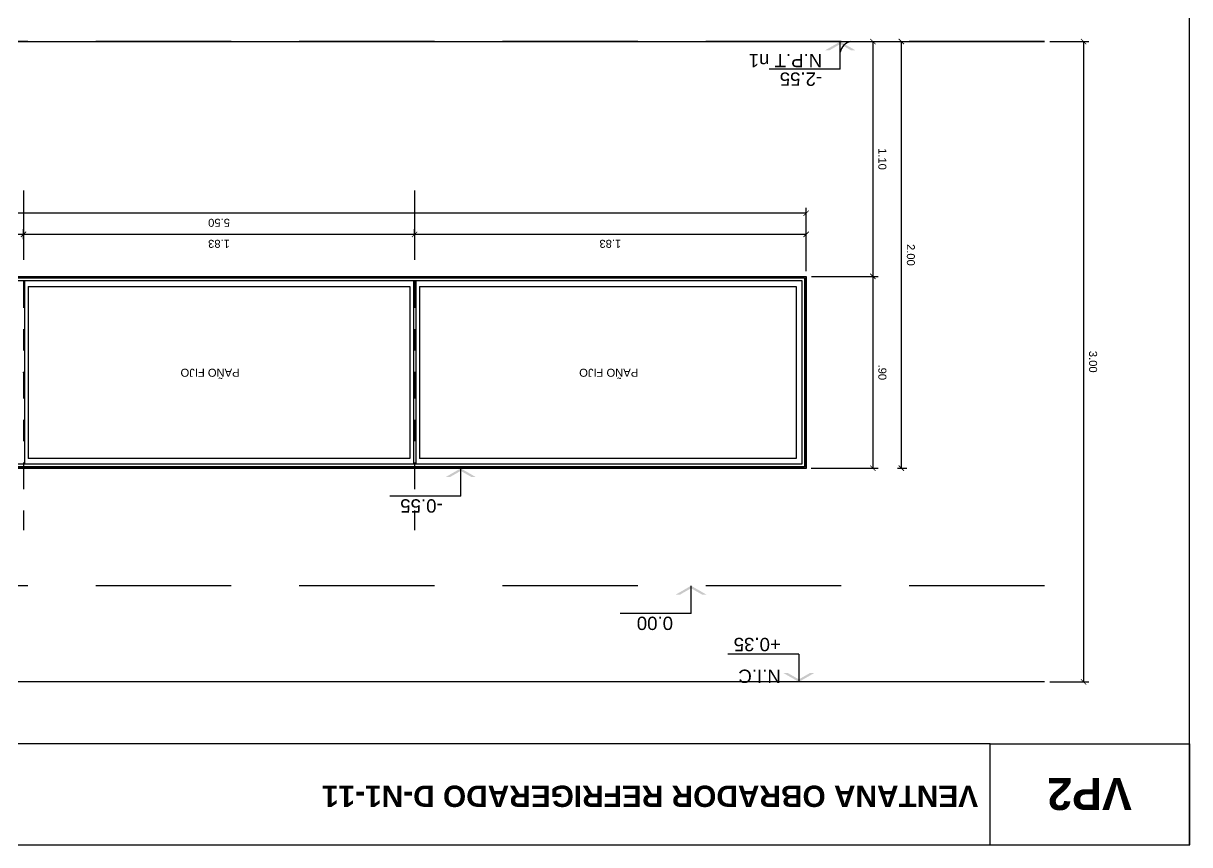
# Model space of a CAD drawing. Header units: millimetres. Extents: x -108.9 to -34.4, y 209.3 to 216.5.
# Drawn here: x -49.32 to -43.85, y 209.3 to 213.15 of the extents above; entities that cross this region are included whole.
import ezdxf
from ezdxf.enums import TextEntityAlignment as Align

# ---------------------------------------------------------------- set-up
doc = ezdxf.new("R2010")
doc.units = ezdxf.units.MM
doc.linetypes.add('CENTER', pattern=[2, 1.25, -0.25, 0.25, -0.25])
doc.linetypes.add('HIDDEN', pattern=[9.525, 6.35, -3.175])
for name, color, linetype in [('25-cotas', 140, 'Continuous'), ('O.OO', 2, 'HIDDEN'), ('PISO', 2, 'Continuous'), ('ROTULO', 7, 'Continuous'), ('TXT', 3, 'Continuous'), ('V-00', 8, 'Continuous'), ('V-01', 1, 'Continuous'), ('Vista 2', 2, 'Continuous')]:
    doc.layers.add(name, color=color, linetype=linetype)
doc.layers.add('LICITACION PANELES', color=7, linetype='Continuous', true_color=0xf00000)
doc.styles.add('ARIALBOLD', font='')
doc.styles.add('DIM', font='arial.ttf')
doc.styles.get("Standard").update_dxf_attribs({"font": 'arial.ttf'})
doc.styles.get('ARIALBOLD').set_extended_font_data('Arial', bold=True)
doc.dimstyles.new('Cota-025', dxfattribs={"dimscale": 25, "dimtxt": 0.0015, "dimasz": 0.001, "dimexe": 0.001, "dimexo": 0.001, "dimgap": 0.001, "dimtad": 1, "dimzin": 4, "dimdsep": 46, "dimtxsty": 'DIM', "dimblk1": 'ARCHTICK', "dimblk2": 'ARCHTICK', "dimsah": 1, "dimcen": 0.0005, "dimclrd": 15, "dimclre": 9, "dimclrt": 140, "dimaunit": 1, "dimadec": 0, "dimazin": 0, "dimtfac": 1, "dimtix": 1, "dimtofl": 0, "dimtmove": 2, "dimatfit": 3, "dimldrblk": 'DOT', "dimfxl": 1, "dimtolj": 1, "dimtzin": 4, "dimarcsym": 0})

# ---------------------------------------------------------------- blocks, each defined once
blk = doc.blocks.new('COD-CARP')
at = {"layer": 'ROTULO'}
for p, q in [((0.00146, -0.00119), (0.00146, -0.01064)), ((0.02016, -0.00119), (0.00146, -0.00119)), ((0.02016, -0.00119), (0.02016, -0.01064)), ((0.02016, -0.01064), (0.00146, -0.01064))]:
    blk.add_line(p, q, dxfattribs=at)
at = {"layer": 'TXT', "style": 'ARIALBOLD'}
blk.add_attdef('CODIGO', text='', height=0.003, dxfattribs=at).set_placement((0.01084, -0.00744), align=Align.CENTER)
blk = doc.blocks.new('_ArchTick')
at = {"color": 0, "linetype": 'ByBlock', "const_width": 0.15}
blk.add_lwpolyline([(-0.5, -0.5), (0.5, 0.5)], dxfattribs=at)
blk = doc.blocks.new('*D15')
at = {"layer": '25-cotas', "color": 9, "lineweight": -2, "transparency": 16777216}
for p, q in [((-45.4152, 213.0644), (-45.3123, 213.0644)), ((-45.6252, 211.9644), (-45.3123, 211.9644))]:
    blk.add_line(p, q, dxfattribs=at)
at = {"layer": '25-cotas', "color": 15, "lineweight": -2, "transparency": 16777216}
blk.add_line((-45.3373, 213.0644), (-45.3373, 211.9644), dxfattribs=at)
at = {"layer": 'DEFPOINTS', "color": 0, "transparency": 16777216}
for p in [(-45.4402, 213.0644), (-45.6502, 211.9644), (-45.3373, 211.9644)]:
    blk.add_point(p, dxfattribs=at)
at = {"layer": '25-cotas', "color": 15, "lineweight": -2, "transparency": 16777216, "xscale": 0.025, "yscale": 0.025, "zscale": 0.025}
for p, rotation in [((-45.3373, 213.0644), 90), ((-45.3373, 211.9644), 270)]:
    blk.add_blockref('_ArchTick', p, dxfattribs=dict(at, rotation=rotation))
at = {"layer": '25-cotas', "color": 140, "transparency": 16777216, "insert": (-45.2932, 212.5144), "char_height": 0.0375, "attachment_point": 5, "rotation": 270, "style": 'DIM'}
blk.add_mtext('\\A1;1.10', dxfattribs=at)
blk = doc.blocks.new('_Dot')
at = {"color": 0, "linetype": 'ByBlock', "lineweight": -2}
blk.add_line((-0.5, 0), (-1, 0), dxfattribs=at)
at = {"color": 0, "linetype": 'ByBlock', "const_width": 0.5}
blk.add_lwpolyline([(-0.25, 0, 1), (0.25, 0, 1)], format="xyb", close=True, dxfattribs=at)
blk = doc.blocks.new('*D16')
at = {"layer": '25-cotas', "color": 9, "lineweight": -2, "transparency": 16777216}
for p, q in [((-45.4081, 211.9644), (-45.3123, 211.9644)), ((-45.6263, 211.0655), (-45.3123, 211.0655))]:
    blk.add_line(p, q, dxfattribs=at)
at = {"layer": '25-cotas', "color": 15, "lineweight": -2, "transparency": 16777216}
blk.add_line((-45.3373, 211.9644), (-45.3373, 211.0655), dxfattribs=at)
at = {"layer": 'DEFPOINTS', "color": 0, "transparency": 16777216}
for p in [(-45.4331, 211.9644), (-45.6513, 211.0655), (-45.3373, 211.0655)]:
    blk.add_point(p, dxfattribs=at)
at = {"layer": '25-cotas', "color": 15, "lineweight": -2, "transparency": 16777216, "xscale": 0.025, "yscale": 0.025, "zscale": 0.025}
for p, rotation in [((-45.3373, 211.9644), 90), ((-45.3373, 211.0655), 270)]:
    blk.add_blockref('_ArchTick', p, dxfattribs=dict(at, rotation=rotation))
at = {"layer": '25-cotas', "color": 140, "transparency": 16777216, "insert": (-45.2932, 211.5149), "char_height": 0.0375, "attachment_point": 5, "rotation": 270, "style": 'DIM'}
blk.add_mtext('\\A1;.90', dxfattribs=at)
blk = doc.blocks.new('Simb-Nivel-C')
blk.add_line((0, 0.52), (1.331, 0.52))
at = {"linetype": 'ByBlock'}
for p in [(0, 0.52), (0, 0.32)]:
    blk.add_line(p, (0, 0), dxfattribs=at)
for points in [[(-0.285, 0.164), (-0.203, 0.164), (0, 0), (0, 0.047)], [(0.285, 0.164), (0.203, 0.164), (0, 0), (0, 0.047)]]:
    blk.add_solid(points)
for tag, p in [('COTA', (0.338, 0.579)), ('TIPO', (0.338, 0.231))]:
    blk.add_attdef(tag, p, '', height=0.25)
blk = doc.blocks.new('*D17')
at = {"layer": '25-cotas', "color": 9, "lineweight": -2, "transparency": 16777216}
for p, q in [((-45.4652, 213.0644), (-45.1789, 213.0644)), ((-45.2223, 211.0655), (-45.1789, 211.0655))]:
    blk.add_line(p, q, dxfattribs=at)
at = {"layer": '25-cotas', "color": 15, "lineweight": -2, "transparency": 16777216}
blk.add_line((-45.2039, 211.0655), (-45.2039, 213.0644), dxfattribs=at)
at = {"layer": 'DEFPOINTS', "color": 0, "transparency": 16777216}
for p in [(-45.4902, 213.0644), (-45.2039, 213.0644), (-45.2473, 211.0655)]:
    blk.add_point(p, dxfattribs=at)
at = {"layer": '25-cotas', "color": 15, "lineweight": -2, "transparency": 16777216, "xscale": 0.025, "yscale": 0.025, "zscale": 0.025}
for p, rotation in [((-45.2039, 213.0644), 90), ((-45.2039, 211.0655), 270)]:
    blk.add_blockref('_ArchTick', p, dxfattribs=dict(at, rotation=rotation))
at = {"layer": '25-cotas', "color": 140, "transparency": 16777216, "insert": (-45.1597, 212.0649), "char_height": 0.0375, "attachment_point": 5, "rotation": 270, "style": 'DIM'}
blk.add_mtext('\\A1;2.00', dxfattribs=at)
blk = doc.blocks.new('*D18')
at = {"layer": '25-cotas', "color": 9, "lineweight": -2, "transparency": 16777216}
for p, q in [((-51.1502, 211.9894), (-51.1502, 212.2849)), ((-45.6502, 211.9894), (-45.6502, 212.2849))]:
    blk.add_line(p, q, dxfattribs=at)
at = {"layer": '25-cotas', "color": 15, "lineweight": -2, "transparency": 16777216}
blk.add_line((-45.6502, 212.2599), (-51.1502, 212.2599), dxfattribs=at)
at = {"layer": 'DEFPOINTS', "color": 0, "transparency": 16777216}
for p in [(-51.1502, 212.2599), (-51.1502, 211.9644), (-45.6502, 211.9644)]:
    blk.add_point(p, dxfattribs=at)
at = {"layer": '25-cotas', "color": 15, "lineweight": -2, "transparency": 16777216, "xscale": 0.025, "yscale": 0.025, "zscale": 0.025, "rotation": 180}
blk.add_blockref('_ArchTick', (-51.1502, 212.2599), dxfattribs=at)
at = {"layer": '25-cotas', "color": 15, "lineweight": -2, "transparency": 16777216, "xscale": 0.025, "yscale": 0.025, "zscale": 0.025}
blk.add_blockref('_ArchTick', (-45.6502, 212.2599), dxfattribs=at)
at = {"layer": '25-cotas', "color": 140, "transparency": 16777216, "insert": (-48.4002, 212.2157), "char_height": 0.0375, "attachment_point": 5, "rotation": 180, "style": 'DIM'}
blk.add_mtext('\\A1;5.50', dxfattribs=at)
blk = doc.blocks.new('*D20')
at = {"layer": '25-cotas', "color": 9, "lineweight": -2, "transparency": 16777216}
for p, q in [((-44.5079, 213.0644), (-44.3253, 213.0644)), ((-44.5079, 210.0644), (-44.3253, 210.0644))]:
    blk.add_line(p, q, dxfattribs=at)
at = {"layer": '25-cotas', "color": 15, "lineweight": -2, "transparency": 16777216}
blk.add_line((-44.3503, 213.0644), (-44.3503, 210.0644), dxfattribs=at)
at = {"layer": 'DEFPOINTS', "color": 0, "transparency": 16777216}
for p in [(-44.5329, 213.0644), (-44.5329, 210.0644), (-44.3503, 210.0644)]:
    blk.add_point(p, dxfattribs=at)
at = {"layer": '25-cotas', "color": 15, "lineweight": -2, "transparency": 16777216, "xscale": 0.025, "yscale": 0.025, "zscale": 0.025}
for p, rotation in [((-44.3503, 213.0644), 90), ((-44.3503, 210.0644), 270)]:
    blk.add_blockref('_ArchTick', p, dxfattribs=dict(at, rotation=rotation))
at = {"layer": '25-cotas', "color": 140, "transparency": 16777216, "insert": (-44.3061, 211.5644), "char_height": 0.0375, "attachment_point": 5, "rotation": 270, "style": 'DIM'}
blk.add_mtext('\\A1;3.00', dxfattribs=at)
blk = doc.blocks.new('*D28')
at = {"layer": '25-cotas', "color": 9, "lineweight": -2, "transparency": 16777216}
for p, q in [((-47.4842, 212.1621), (-47.4842, 212.1862)), ((-45.6502, 212.1621), (-45.6502, 212.1862))]:
    blk.add_line(p, q, dxfattribs=at)
at = {"layer": '25-cotas', "color": 15, "lineweight": -2, "transparency": 16777216}
blk.add_line((-45.6502, 212.1612), (-47.4842, 212.1612), dxfattribs=at)
at = {"layer": 'DEFPOINTS', "color": 0, "transparency": 16777216}
for p in [(-47.4842, 212.1612), (-47.4842, 212.1371), (-45.6502, 212.1371)]:
    blk.add_point(p, dxfattribs=at)
at = {"layer": '25-cotas', "color": 15, "lineweight": -2, "transparency": 16777216, "xscale": 0.025, "yscale": 0.025, "zscale": 0.025, "rotation": 180}
blk.add_blockref('_ArchTick', (-47.4842, 212.1612), dxfattribs=at)
at = {"layer": '25-cotas', "color": 15, "lineweight": -2, "transparency": 16777216, "xscale": 0.025, "yscale": 0.025, "zscale": 0.025}
blk.add_blockref('_ArchTick', (-45.6502, 212.1612), dxfattribs=at)
at = {"layer": '25-cotas', "color": 140, "transparency": 16777216, "insert": (-46.5672, 212.1171), "char_height": 0.0375, "attachment_point": 5, "rotation": 180, "style": 'DIM'}
blk.add_mtext('\\A1;1.83', dxfattribs=at)
blk = doc.blocks.new('*D29')
at = {"layer": '25-cotas', "color": 9, "lineweight": -2, "transparency": 16777216}
for p, q in [((-49.3162, 212.3295), (-49.3162, 212.1362)), ((-47.4842, 212.3295), (-47.4842, 212.1362))]:
    blk.add_line(p, q, dxfattribs=at)
at = {"layer": '25-cotas', "color": 15, "lineweight": -2, "transparency": 16777216}
blk.add_line((-47.4842, 212.1612), (-49.3162, 212.1612), dxfattribs=at)
at = {"layer": 'DEFPOINTS', "color": 0, "transparency": 16777216}
for p in [(-49.3162, 212.3545), (-47.4842, 212.3545), (-49.3162, 212.1612)]:
    blk.add_point(p, dxfattribs=at)
at = {"layer": '25-cotas', "color": 15, "lineweight": -2, "transparency": 16777216, "xscale": 0.025, "yscale": 0.025, "zscale": 0.025, "rotation": 180}
blk.add_blockref('_ArchTick', (-49.3162, 212.1612), dxfattribs=at)
at = {"layer": '25-cotas', "color": 15, "lineweight": -2, "transparency": 16777216, "xscale": 0.025, "yscale": 0.025, "zscale": 0.025}
blk.add_blockref('_ArchTick', (-47.4842, 212.1612), dxfattribs=at)
at = {"layer": '25-cotas', "color": 140, "transparency": 16777216, "insert": (-48.4002, 212.1171), "char_height": 0.0375, "attachment_point": 5, "rotation": 180, "style": 'DIM'}
blk.add_mtext('\\A1;1.83', dxfattribs=at)
blk = doc.blocks.new('*D30')
at = {"layer": '25-cotas', "color": 9, "lineweight": -2, "transparency": 16777216}
for p, q in [((-51.1502, 212.1221), (-51.1502, 212.1862)), ((-49.3162, 212.138), (-49.3162, 212.1862))]:
    blk.add_line(p, q, dxfattribs=at)
at = {"layer": '25-cotas', "color": 15, "lineweight": -2, "transparency": 16777216}
blk.add_line((-49.3162, 212.1612), (-51.1502, 212.1612), dxfattribs=at)
at = {"layer": 'DEFPOINTS', "color": 0, "transparency": 16777216}
for p in [(-51.1502, 212.1612), (-51.1502, 212.0971), (-49.3162, 212.113)]:
    blk.add_point(p, dxfattribs=at)
at = {"layer": '25-cotas', "color": 15, "lineweight": -2, "transparency": 16777216, "xscale": 0.025, "yscale": 0.025, "zscale": 0.025, "rotation": 180}
blk.add_blockref('_ArchTick', (-51.1502, 212.1612), dxfattribs=at)
at = {"layer": '25-cotas', "color": 15, "lineweight": -2, "transparency": 16777216, "xscale": 0.025, "yscale": 0.025, "zscale": 0.025}
blk.add_blockref('_ArchTick', (-49.3162, 212.1612), dxfattribs=at)
at = {"layer": '25-cotas', "color": 140, "transparency": 16777216, "insert": (-50.2332, 212.1171), "char_height": 0.0375, "attachment_point": 5, "rotation": 180, "style": 'DIM'}
blk.add_mtext('\\A1;1.83', dxfattribs=at)

msp = doc.modelspace()

# ---------------------------------------------------------------- linework, layer by layer
at = {"layer": 'DEFPOINTS'}
for points in [[(-52.3534, 216.4768), (-52.3534, 209.3018), (-43.8534, 209.3018), (-43.8534, 216.4768)], [(-43.8534, 216.4768), (-52.3534, 216.4768), (-52.3534, 209.3018), (-43.8534, 209.3018)]]:
    msp.add_lwpolyline(points, close=True, dxfattribs=at)
at = {"layer": 'LICITACION PANELES'}
for q in [(-47.4897, 211.0842), (-47.4786, 211.0842)]:
    msp.add_line((-47.4786, 211.0842), q, dxfattribs=at)
for p in [(-49.3162, 211.5144), (-49.3162, 211.5144), (-47.4842, 211.5144)]:
    msp.add_point(p, dxfattribs=at)
at = {"layer": 'O.OO', "ltscale": 0.1}
for p, q in [((-44.5329, 213.0644), (-51.481, 213.0644)), ((-44.5329, 210.5144), (-51.4788, 210.5144))]:
    msp.add_line(p, q, dxfattribs=at)
at = {"layer": 'PISO'}
msp.add_lwpolyline([(-51.481, 213.0644), (-44.5329, 213.0644)], dxfattribs=at)
at = {"layer": 'TXT'}
msp.add_line((-44.7881, 209.7741), (-52.3534, 209.7741), dxfattribs=at)
at = {"layer": 'V-00', "linetype": 'CENTER', "ltscale": 0.1}
for p, q in [((-49.3162, 212.3671), (-49.3162, 210.7752)), ((-47.4842, 212.3671), (-47.4842, 210.7752))]:
    msp.add_line(p, q, dxfattribs=at)
at = {"layer": 'V-00'}
for p, q in [((-49.3106, 211.9446), (-49.3106, 211.0842)), ((-47.4897, 211.9446), (-47.4897, 211.0842)), ((-47.4786, 211.9446), (-47.4786, 211.0842)), ((-49.2935, 211.9174), (-49.2935, 211.1114)), ((-47.5069, 211.9174), (-47.5069, 211.1114)), ((-47.4615, 211.9174), (-47.4615, 211.1114))]:
    msp.add_line(p, q, dxfattribs=at)
for points in [[(-45.6513, 211.9633), (-45.6513, 211.0655), (-51.1491, 211.0655), (-51.1491, 211.9633)], [(-45.6573, 211.9573), (-45.6573, 211.0715), (-51.1431, 211.0715), (-51.1431, 211.9573)], [(-45.67, 211.9446), (-45.67, 211.0842), (-51.1304, 211.0842), (-51.1304, 211.9446)]]:
    msp.add_lwpolyline(points, close=True, dxfattribs=at)
for points in [[(-49.2935, 211.9174), (-47.5069, 211.9174)], [(-47.4615, 211.9174), (-45.6972, 211.9174), (-45.6972, 211.1114), (-47.4615, 211.1114)], [(-47.5069, 211.1114), (-49.2935, 211.1114)]]:
    msp.add_lwpolyline(points, dxfattribs=at)
at = {"layer": 'V-01'}
msp.add_line((-44.5329, 210.0644), (-49.448, 210.0644), dxfattribs=at)
at = {"layer": 'Vista 2'}
msp.add_lwpolyline([(-45.6502, 211.0644), (-51.1502, 211.0644), (-51.1502, 211.9644), (-45.6502, 211.9644)], close=True, dxfattribs=at)
msp.add_arc((-45.4309, 213.0051), 0.06, 98.8803, 171.1197, dxfattribs=at)

# ---------------------------------------------------------------- block references
at = {"layer": '25-cotas', "xscale": 0.25, "yscale": 0.25, "zscale": 0.25, "rotation": 179.999999995727}
msp.add_blockref('Simb-Nivel-C', (-45.4902, 213.0644), dxfattribs=at).add_auto_attribs({'COTA': '-2.55', 'TIPO': 'N.P.T n1'})
at = {"layer": '25-cotas'}
ref = msp.add_blockref('Simb-Nivel-C', (-47.2678, 211.0649), dxfattribs=dict(at, xscale=0.25, yscale=0.25, zscale=0.25, rotation=179.999999995727))
ref.add_attrib('COTA', '-0.55', (-47.3523, 210.9201), dxfattribs={"layer": '0', "height": 0.0625, "rotation": 180})
ref = msp.add_blockref('Simb-Nivel-C', (-46.1888, 210.5149), dxfattribs=dict(at, xscale=0.25, yscale=0.25, zscale=0.25, rotation=179.999999995727))
ref.add_attrib('COTA', '0.00', (-46.2734, 210.3701), dxfattribs={"layer": '0', "height": 0.0625, "rotation": 180})
ref = msp.add_blockref('Simb-Nivel-C', (-45.684, 210.0644), dxfattribs=dict(at, xscale=-0.25, yscale=0.25, zscale=0.25))
ref.add_attrib('COTA', '+0.35', (-45.7685, 210.2709), dxfattribs={"layer": '0', "height": 0.0625, "rotation": 180})
ref.add_attrib('TIPO', 'N.I.C', (-45.7685, 210.1221), dxfattribs={"layer": '0', "height": 0.0625, "rotation": 180})
at = {"layer": 'TXT', "xscale": 50, "yscale": 50, "zscale": 50, "rotation": 180}
msp.add_blockref('COD-CARP', (-43.7803, 209.2421), dxfattribs=at).add_auto_attribs({'CODIGO': 'VP2'})

# ---------------------------------------------------------------- texts
at = {"layer": '25-cotas', "color": 140, "char_height": 0.0375, "attachment_point": 5, "rotation": 180, "style": 'DIM'}
for insert in [(-48.4422, 211.5131), (-46.5748, 211.5131)]:
    msp.add_mtext('\\A1;PAÑO FIJO', dxfattribs=dict(at, insert=insert))
at = {"layer": 'TXT', "insert": (-44.8445, 209.4785), "char_height": 0.15, "width": 4.172499, "attachment_point": 1, "rotation": 180, "style": 'ARIALBOLD'}
msp.add_mtext('{\\H0.6667x;VENTANA OBRADOR REFRIGERADO D-N1-11}', dxfattribs=at)

# ---------------------------------------------------------------- dimensions: what is measured, and where the dimension line sits
at = {"layer": '25-cotas'}
for base, p1, p2, angle, picture, middle in [((-45.3373, 211.9644), (-45.4402, 213.0644), (-45.6502, 211.9644), 270, '*D15', (-45.2932, 212.5144)), ((-45.2039, 213.0644), (-45.2473, 211.0655), (-45.4902, 213.0644), 270, '*D17', (-45.1597, 212.0649)), ((-44.3503, 210.0644), (-44.5329, 213.0644), (-44.5329, 210.0644), 270, '*D20', (-44.3061, 211.5644)), ((-49.3162, 212.1612), (-47.4842, 212.3545), (-49.3162, 212.3545), 180, '*D29', (-48.4002, 212.1171)), ((-51.1502, 212.2599), (-45.6502, 211.9644), (-51.1502, 211.9644), 180, '*D18', (-48.4002, 212.2157)), ((-51.1502, 212.1612), (-49.3162, 212.113), (-51.1502, 212.0971), 180, '*D30', (-50.2332, 212.1171)), ((-47.4842, 212.1612), (-45.6502, 212.1371), (-47.4842, 212.1371), 180, '*D28', (-46.5672, 212.1171)), ((-45.3373, 211.0655), (-45.4331, 211.9644), (-45.6513, 211.0655), 270, '*D16', (-45.2932, 211.5149))]:
    dim = msp.add_linear_dim(base=base, p1=p1, p2=p2, angle=angle, dimstyle='Cota-025', dxfattribs=at)
    dim.commit()
    dim.dimension.update_dxf_attribs({"geometry": picture, "text_midpoint": middle})

doc.saveas('drawing.dxf')
